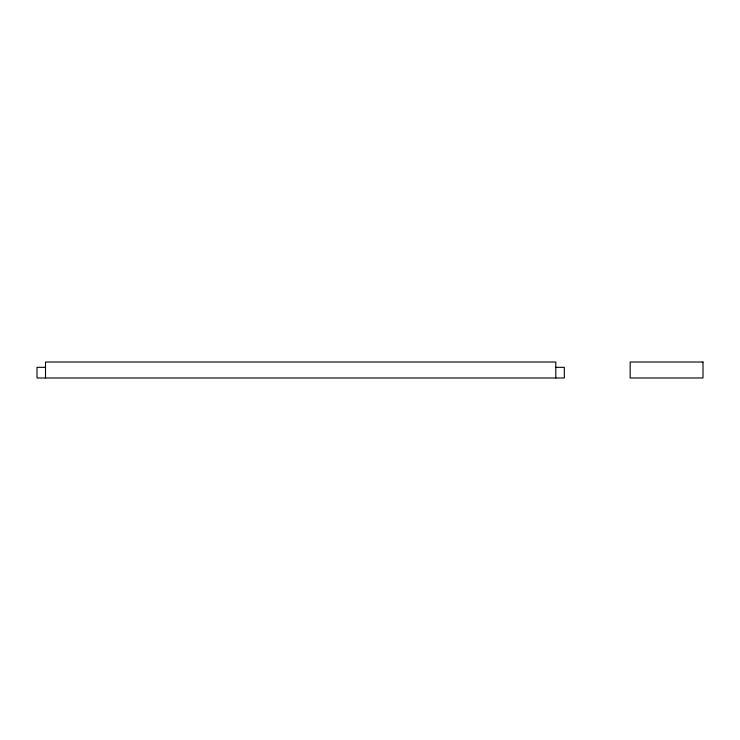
<?xml version="1.0" encoding="UTF-8"?>
<svg xmlns="http://www.w3.org/2000/svg" width="740" height="740" viewBox="0 0 740 740"><rect width="100%" height="100%" fill="white"/><g stroke="black" fill="none" stroke-linecap="round" stroke-linejoin="round"><path stroke-width="1.11" d="M45.519 367.336L37 367.336L37 377.983L564.315 377.983L564.315 367.336L555.796 367.336M555.796 377.983L555.796 362.017L45.519 362.017L45.519 377.983M703 362.017L630.166 362.017L630.166 377.983L703 377.983L703 362.017"/></g></svg>
